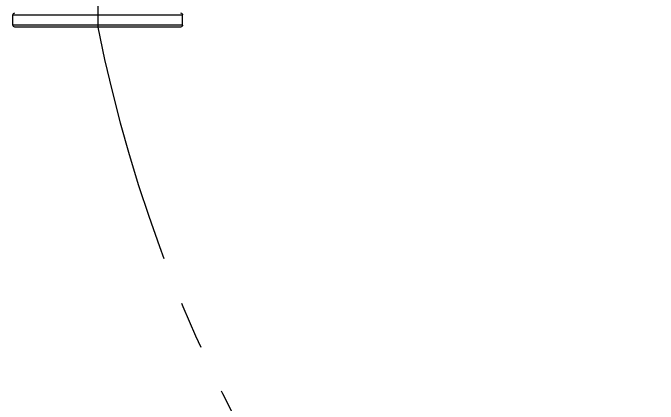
# Model space of a CAD drawing. Header units: millimetres. Extents: x 296 to 1136, y 93 to 687.
# Drawn here: x 653.37 to 685.31, y 193.49 to 212.83 of the extents above; entities that cross this region are included whole.
import ezdxf

# ---------------------------------------------------------------- set-up
doc = ezdxf.new("R2010")
doc.units = ezdxf.units.MM
doc.header["$LTSCALE"] = 0.75
doc.linetypes.add('CENTERX2', pattern=[101.6, 63.5, -12.7, 12.7, -12.7])
doc.layers.add('CENTER', color=1, linetype='CENTERX2')

msp = doc.modelspace()

# ---------------------------------------------------------------- linework, layer by layer
at = {"extrusion": (-1, 2.22045e-16, 2.96604e-13)}
for p, q in [((653.373, 212.731), (661.773, 212.731)), ((653.373, 212.231), (653.373, 212.731)), ((661.773, 212.231), (661.773, 212.731)), ((661.773, 212.231), (653.373, 212.231)), ((661.673, 212.131), (653.473, 212.131))]:
    msp.add_line(p, q, dxfattribs=at)
at = {"extrusion": (-1.00974e-28, 2.22045e-16, -1)}
for centre, start, end in [((-653.473, 212.731), 0, 90), ((-661.673, 212.231), 180, 270)]:
    msp.add_arc(centre, 0.1, start, end, dxfattribs=at)
at = {"extrusion": (-5.04871e-29, 2.22045e-16, -1)}
for centre, start, end in [((-661.673, 212.731), 90, 180), ((-653.473, 212.231), 270, 0)]:
    msp.add_arc(centre, 0.1, start, end, dxfattribs=at)
at = {"layer": 'CENTER', "ltscale": 0.25}
msp.add_line((657.573, 328.631), (657.573, 212.131), dxfattribs=at)
msp.add_arc((729.287, 226.488), 73.136, 191.32101, 348.67899, dxfattribs=at)

doc.saveas('drawing.dxf')
